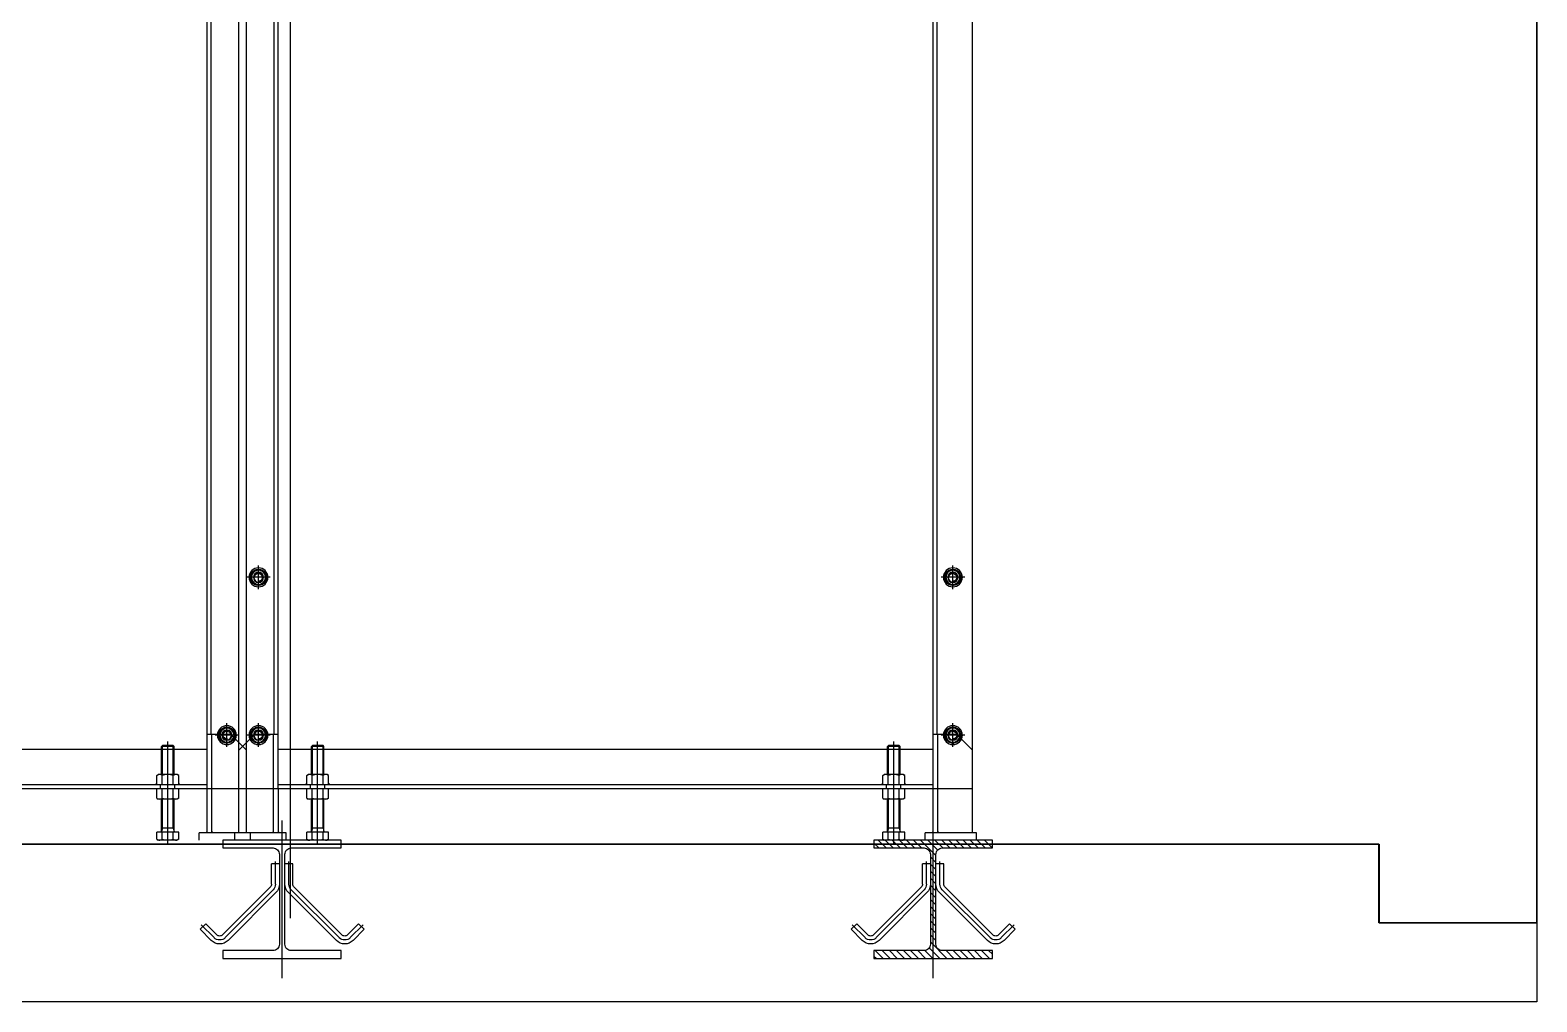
# Model space of a CAD drawing. Header units: millimetres. Extents: x 5349504 to 6791112, y -2212455 to -2153443.
# Drawn here: x 6316684 to 6318594, y -2200224 to -2198992 of the extents above; entities that cross this region are included whole.
import ezdxf

# ---------------------------------------------------------------- set-up
doc = ezdxf.new("R2010")
doc.units = ezdxf.units.MM
doc.header["$LTSCALE"] = 400
for name, color, linetype in [('3ELEV', 3, 'Continuous'), ('CONC', 2, 'Continuous'), ('EQUIP', 8, 'Continuous'), ('GRND', 8, 'Continuous')]:
    doc.layers.add(name, color=color, linetype=linetype)

# ---------------------------------------------------------------- blocks, each defined once
blk = doc.blocks.new('BL-EQ-SECT_1_20230313')
at = {"layer": 'EQUIP'}
h = blk.add_hatch(dxfattribs=at)
h.set_pattern_fill('ANSI31', color=256, scale=2)
h.set_pattern_definition([(45, (15340.38, -800.5), (-4.4901281, 4.4901281), [])])
edge = h.paths.add_edge_path()
edge.add_line((51916.3, 1017.6), (51916.3, 1007.6))
edge.add_line((51916.3, 1007.6), (52066.3, 1007.6))
edge.add_line((52066.3, 1007.6), (52066.3, 1017.6))
edge.add_line((52066.3, 1017.6), (52002.8, 1017.6))
edge.add_ellipse((52002.8, 1025.6), major_axis=(-8, 0), ratio=1, start_angle=0, end_angle=90, ccw=False)
edge.add_line((51994.8, 1025.6), (51994.8, 1139.6))
edge.add_ellipse((52002.8, 1139.6), major_axis=(-8, 0), ratio=1, start_angle=270, end_angle=360, ccw=False)
edge.add_line((52002.8, 1147.6), (52066.3, 1147.6))
edge.add_line((52066.3, 1147.6), (52066.3, 1157.6))
edge.add_line((52066.3, 1157.6), (51916.3, 1157.6))
edge.add_line((51916.3, 1157.6), (51916.3, 1147.6))
edge.add_line((51916.3, 1147.6), (51979.8, 1147.6))
edge.add_ellipse((51979.8, 1139.6), major_axis=(-8, 0), ratio=1, start_angle=180, end_angle=270, ccw=False)
edge.add_line((51987.8, 1139.6), (51987.8, 1025.6))
edge.add_ellipse((51979.8, 1025.6), major_axis=(-8, 0), ratio=1, start_angle=90, end_angle=180, ccw=False)
edge.add_line((51979.8, 1017.6), (51916.3, 1017.6))
for p, q in [((52906.3, 1291.6), (52906.3, 3440.6)), ((52911.3, 1166.6), (52911.3, 3440.6)), ((52861.3, 1166.6), (52861.3, 3434.1)), ((51226.3, 1052.6), (51226.3, 3246.6)), ((52805.6, 1058.5), (52805.6, 3260.8)), ((51941.3, 1166.6), (51941.3, 3234.1)), ((51986.3, 1291.6), (51986.3, 3240.6)), ((51991.3, 982.6), (51991.3, 3240.6)), ((52821.3, 1222.6), (52821.3, 3240.6)), ((52826.3, 1291.6), (52826.3, 3240.6)), ((52871.3, 1166.6), (52871.3, 3234.1)), ((51951.3, 1490.6), (51981.3, 1490.6)), ((51956, 1491), (51957.3, 1491)), ((51956, 1490.1), (51957.3, 1490.1)), ((51957.3, 1495.8), (51966.3, 1501)), ((51957.3, 1485.4), (51957.3, 1495.8)), ((51966.3, 1475.6), (51966.3, 1505.6)), ((51966.3, 1501), (51975.3, 1495.8)), ((51975.3, 1485.4), (51975.3, 1495.8)), ((52831.3, 1490.6), (52861.3, 1490.6)), ((52836, 1491), (52837.3, 1491)), ((52836, 1490.1), (52837.3, 1490.1)), ((52837.3, 1495.8), (52846.3, 1501)), ((52837.3, 1485.4), (52837.3, 1495.8)), ((52846.3, 1475.6), (52846.3, 1505.6)), ((52846.3, 1501), (52855.3, 1495.8)), ((52855.3, 1485.4), (52855.3, 1495.8)), ((51966.3, 1480.2), (51957.3, 1485.4)), ((51975.3, 1485.4), (51966.3, 1480.2)), ((52846.3, 1480.2), (52837.3, 1485.4)), ((52855.3, 1485.4), (52846.3, 1480.2)), ((51957.3, 1295.8), (51966.3, 1301)), ((51966.3, 1275.6), (51966.3, 1305.6)), ((51966.3, 1301), (51975.3, 1295.8)), ((52837.3, 1295.8), (52846.3, 1301)), ((52846.3, 1275.6), (52846.3, 1305.6)), ((52846.3, 1301), (52855.3, 1295.8)), ((52886.3, 1301), (52877.3, 1295.8)), ((52886.3, 1275.6), (52886.3, 1305.6)), ((52895.3, 1295.8), (52886.3, 1301)), ((51961.3, 1291.6), (51941.3, 1271.6)), ((51951.3, 1290.6), (51981.3, 1290.6)), ((51956, 1291), (51957.3, 1291)), ((51956, 1290.1), (51957.3, 1290.1)), ((51957.3, 1285.4), (51957.3, 1295.8)), ((51966.3, 1280.2), (51957.3, 1285.4)), ((51961.3, 1291.6), (51991.3, 1291.6)), ((51975.3, 1285.4), (51966.3, 1280.2)), ((51975.3, 1285.4), (51975.3, 1295.8)), ((51985.3, 1166.6), (51985.3, 1291.6)), ((52041.3, 1152.6), (52041.3, 1282.6)), ((52771.3, 1152.6), (52771.3, 1282.6)), ((52821.3, 1291.6), (52851.3, 1291.6)), ((52827.3, 1166.6), (52827.3, 1291.6)), ((52831.3, 1290.6), (52861.3, 1290.6)), ((52836, 1291), (52837.3, 1291)), ((52836, 1290.1), (52837.3, 1290.1)), ((52837.3, 1285.4), (52837.3, 1295.8)), ((52846.3, 1280.2), (52837.3, 1285.4)), ((52855.3, 1285.4), (52846.3, 1280.2)), ((52851.3, 1291.6), (52871.3, 1271.6)), ((52855.3, 1285.4), (52855.3, 1295.8)), ((52881.3, 1291.6), (52861.3, 1271.6)), ((52871.3, 1290.6), (52901.3, 1290.6)), ((52877.3, 1285.4), (52877.3, 1295.8)), ((52877.3, 1285.4), (52886.3, 1280.2)), ((52881.3, 1291.6), (52911.3, 1291.6)), ((52886.3, 1280.2), (52895.3, 1285.4)), ((52895.3, 1285.4), (52895.3, 1295.8)), ((52895.3, 1291), (52896.5, 1291)), ((52895.3, 1290.1), (52896.5, 1290.1)), ((52905.3, 1166.6), (52905.3, 1291.6)), ((52961.3, 1152.6), (52961.3, 1282.6)), ((51991.3, 1272.6), (52821.3, 1272.6)), ((52034.5, 1277.6), (52033.3, 1276.4)), ((52033.3, 1240.6), (52033.3, 1276.4)), ((52033.3, 1276.4), (52049.3, 1276.4)), ((52034.5, 1240.6), (52034.5, 1277.6)), ((52034.5, 1277.6), (52048, 1277.6)), ((52048, 1240.6), (52048, 1277.6)), ((52049.3, 1276.4), (52048, 1277.6)), ((52049.3, 1272.6), (52049.3, 1276.4)), ((52049.3, 1240.6), (52049.3, 1272.6)), ((52763.3, 1276.4), (52764.5, 1277.6)), ((52763.3, 1272.6), (52763.3, 1276.4)), ((52763.3, 1276.4), (52779.3, 1276.4)), ((52763.3, 1240.6), (52763.3, 1272.6)), ((52764.5, 1240.6), (52764.5, 1277.6)), ((52764.5, 1277.6), (52778, 1277.6)), ((52778, 1240.6), (52778, 1277.6)), ((52778, 1277.6), (52779.3, 1276.4)), ((52779.3, 1240.6), (52779.3, 1276.4)), ((52911.3, 1272.6), (54141.3, 1272.6)), ((52954.5, 1277.6), (52953.3, 1276.4)), ((52953.3, 1240.6), (52953.3, 1276.4)), ((52953.3, 1276.4), (52969.3, 1276.4)), ((52954.5, 1240.6), (52954.5, 1277.6)), ((52954.5, 1277.6), (52968, 1277.6)), ((52968, 1240.6), (52968, 1277.6)), ((52969.3, 1276.4), (52968, 1277.6)), ((52969.3, 1272.6), (52969.3, 1276.4)), ((52969.3, 1240.6), (52969.3, 1272.6)), ((51941.3, 1222.6), (55111.3, 1222.6)), ((51991.3, 1227.6), (52821.3, 1227.6)), ((52027.4, 1239.5), (52029.3, 1240.6)), ((52027.4, 1227.6), (52027.4, 1239.5)), ((52027.4, 1210.7), (52027.4, 1222.6)), ((52029.3, 1240.6), (52053.3, 1240.6)), ((52032.3, 1222.6), (52032.3, 1227.6)), ((52034.3, 1227.6), (52034.3, 1239.5)), ((52034.3, 1210.7), (52034.3, 1222.6)), ((52048.2, 1227.6), (52048.2, 1239.5)), ((52048.2, 1210.7), (52048.2, 1222.6)), ((52050.3, 1222.6), (52050.3, 1227.6)), ((52055.1, 1239.5), (52053.3, 1240.6)), ((52055.1, 1227.6), (52055.1, 1239.5)), ((52055.1, 1210.7), (52055.1, 1222.6)), ((52757.4, 1239.5), (52759.3, 1240.6)), ((52757.4, 1227.6), (52757.4, 1239.5)), ((52757.4, 1210.7), (52757.4, 1222.6)), ((52759.3, 1240.6), (52783.3, 1240.6)), ((52762.3, 1222.6), (52762.3, 1227.6)), ((52764.3, 1227.6), (52764.3, 1239.5)), ((52764.3, 1210.7), (52764.3, 1222.6)), ((52778.2, 1227.6), (52778.2, 1239.5)), ((52778.2, 1210.7), (52778.2, 1222.6)), ((52780.3, 1222.6), (52780.3, 1227.6)), ((52785.1, 1239.5), (52783.3, 1240.6)), ((52785.1, 1227.6), (52785.1, 1239.5)), ((52785.1, 1210.7), (52785.1, 1222.6)), ((52821.3, 1222.6), (52821.3, 1166.6)), ((52911.3, 1227.6), (54141.3, 1227.6)), ((52947.4, 1239.5), (52949.3, 1240.6)), ((52947.4, 1227.6), (52947.4, 1239.5)), ((52947.4, 1210.7), (52947.4, 1222.6)), ((52949.3, 1240.6), (52973.3, 1240.6)), ((52952.3, 1222.6), (52952.3, 1227.6)), ((52954.3, 1227.6), (52954.3, 1239.5)), ((52954.3, 1210.7), (52954.3, 1222.6)), ((52968.2, 1227.6), (52968.2, 1239.5)), ((52968.2, 1210.7), (52968.2, 1222.6)), ((52970.3, 1222.6), (52970.3, 1227.6)), ((52975.1, 1239.5), (52973.3, 1240.6)), ((52975.1, 1227.6), (52975.1, 1239.5)), ((52975.1, 1210.7), (52975.1, 1222.6)), ((52027.4, 1210.7), (52029.3, 1209.6)), ((52029.3, 1209.6), (52053.3, 1209.6)), ((52033.3, 1167.6), (52033.3, 1209.6)), ((52034.5, 1172.6), (52034.5, 1209.6)), ((52048, 1172.6), (52048, 1209.6)), ((52049.3, 1167.6), (52049.3, 1209.6)), ((52055.1, 1210.7), (52053.3, 1209.6)), ((52757.4, 1210.7), (52759.3, 1209.6)), ((52759.3, 1209.6), (52783.3, 1209.6)), ((52763.3, 1167.6), (52763.3, 1209.6)), ((52764.5, 1172.6), (52764.5, 1209.6)), ((52778, 1172.6), (52778, 1209.6)), ((52779.3, 1167.6), (52779.3, 1209.6)), ((52785.1, 1210.7), (52783.3, 1209.6)), ((52947.4, 1210.7), (52949.3, 1209.6)), ((52949.3, 1209.6), (52973.3, 1209.6)), ((52953.3, 1167.6), (52953.3, 1209.6)), ((52954.5, 1172.6), (52954.5, 1209.6)), ((52968, 1172.6), (52968, 1209.6)), ((52969.3, 1167.6), (52969.3, 1209.6)), ((52975.1, 1210.7), (52973.3, 1209.6)), ((51936.3, 1166.6), (52001.3, 1166.6)), ((51936.3, 1157.6), (51936.3, 1166.6)), ((52001.3, 1157.6), (52001.3, 1166.6)), ((52027.4, 1158.7), (52027.4, 1167.6)), ((52027.4, 1167.6), (52055.1, 1167.6)), ((52033.3, 1172.6), (52049.3, 1172.6)), ((52034.5, 1172.6), (52033.3, 1168.6)), ((52034.3, 1158.7), (52034.3, 1167.6)), ((52048, 1172.6), (52049.3, 1168.6)), ((52048.2, 1158.7), (52048.2, 1167.6)), ((52055.1, 1158.7), (52055.1, 1167.6)), ((52757.4, 1167.6), (52785.1, 1167.6)), ((52757.4, 1158.7), (52757.4, 1167.6)), ((52763.3, 1172.6), (52779.3, 1172.6)), ((52764.5, 1172.6), (52763.3, 1168.6)), ((52764.3, 1158.7), (52764.3, 1167.6)), ((52778, 1172.6), (52779.3, 1168.6)), ((52778.2, 1158.7), (52778.2, 1167.6)), ((52785.1, 1158.7), (52785.1, 1167.6)), ((52811.3, 1166.6), (52921.3, 1166.6)), ((52811.3, 1157.6), (52811.3, 1166.6)), ((52816.3, 982.6), (52816.3, 1182.6)), ((52856.3, 1157.6), (52856.3, 1166.6)), ((52876.3, 1157.6), (52876.3, 1166.6)), ((52921.3, 1157.6), (52921.3, 1166.6)), ((52947.4, 1158.7), (52947.4, 1167.6)), ((52947.4, 1167.6), (52975.1, 1167.6)), ((52953.3, 1172.6), (52969.3, 1172.6)), ((52954.5, 1172.6), (52953.3, 1168.6)), ((52954.3, 1158.7), (52954.3, 1167.6)), ((52968, 1172.6), (52969.3, 1168.6)), ((52968.2, 1158.7), (52968.2, 1167.6)), ((52975.1, 1158.7), (52975.1, 1167.6)), ((51426.3, 1052.6), (51426.3, 1152.6)), ((51426.3, 1152.6), (55626.3, 1152.6)), ((52027.4, 1158.7), (52029.3, 1157.6)), ((52055.1, 1158.7), (52053.3, 1157.6)), ((52757.4, 1158.7), (52759.3, 1157.6)), ((52785.1, 1158.7), (52783.3, 1157.6)), ((52947.4, 1158.7), (52949.3, 1157.6)), ((52949.3, 1157.6), (52973.3, 1157.6)), ((52975.1, 1158.7), (52973.3, 1157.6)), ((51977.8, 1127.6), (51987.8, 1127.6)), ((51977.8, 1101.7), (51977.8, 1127.6)), ((51982.8, 1101.7), (51982.8, 1130.6)), ((51994.8, 1127.6), (52004.8, 1127.6)), ((51999.8, 1101.7), (51999.8, 1130.6)), ((52004.8, 1101.7), (52004.8, 1127.6)), ((52802.8, 1127.6), (52812.8, 1127.6)), ((52802.8, 1101.7), (52802.8, 1127.6)), ((52807.8, 1101.7), (52807.8, 1130.6)), ((52819.8, 1127.6), (52829.8, 1127.6)), ((52824.8, 1101.7), (52824.8, 1130.6)), ((52829.8, 1101.7), (52829.8, 1127.6)), ((51976.3, 1098.2), (51915.6, 1037.5)), ((51979.8, 1094.7), (51919.1, 1034)), ((51983.4, 1091.1), (51922.6, 1030.4)), ((51999.1, 1091.1), (52059.9, 1030.4)), ((52002.7, 1094.7), (52063.4, 1034)), ((52006.2, 1098.2), (52066.9, 1037.5)), ((52801.3, 1098.2), (52740.6, 1037.5)), ((52804.8, 1094.7), (52744.1, 1034)), ((52808.4, 1091.1), (52747.6, 1030.4)), ((52824.1, 1091.1), (52884.9, 1030.4)), ((52827.7, 1094.7), (52888.4, 1034)), ((52831.2, 1098.2), (52891.9, 1037.5)), ((51226.3, 1052.6), (51426.3, 1052.6)), ((51894.4, 1051.6), (51887.3, 1044.6)), ((51905, 1034), (51888.7, 1050.2)), ((51908.5, 1037.5), (51894.4, 1051.6)), ((52074, 1037.5), (52088.1, 1051.6)), ((52077.5, 1034), (52093.8, 1050.2)), ((52088.1, 1051.6), (52095.2, 1044.6)), ((52719.4, 1051.6), (52712.3, 1044.6)), ((52730, 1034), (52713.7, 1050.2)), ((52733.5, 1037.5), (52719.4, 1051.6)), ((52899, 1037.5), (52913.1, 1051.6)), ((52902.5, 1034), (52918.8, 1050.2)), ((52913.1, 1051.6), (52920.2, 1044.6)), ((51901.4, 1030.4), (51887.3, 1044.6)), ((52081.1, 1030.4), (52095.2, 1044.6)), ((52726.4, 1030.4), (52712.3, 1044.6)), ((52906.1, 1030.4), (52920.2, 1044.6))]:
    blk.add_line(p, q, dxfattribs=at)
for points in [[(51916.3, 1007.6), (51916.3, 1017.6), (51979.8, 1017.6, 0.414214), (51987.8, 1025.6), (51987.8, 1139.6, 0.414214), (51979.8, 1147.6), (51916.3, 1147.6), (51916.3, 1157.6), (52066.3, 1157.6), (52066.3, 1147.6), (52002.8, 1147.6, 0.414214), (51994.8, 1139.6), (51994.8, 1025.6, 0.414214), (52002.8, 1017.6), (52066.3, 1017.6), (52066.3, 1007.6)], [(52891.3, 1157.6), (52891.3, 1147.6), (52827.8, 1147.6, 0.414214), (52819.8, 1139.6), (52819.8, 1025.6, 0.414214), (52827.8, 1017.6), (52891.3, 1017.6), (52891.3, 1007.6), (52741.3, 1007.6), (52741.3, 1017.6), (52804.8, 1017.6, 0.414214), (52812.8, 1025.6), (52812.8, 1139.6, 0.414214), (52804.8, 1147.6), (52741.3, 1147.6), (52741.3, 1157.6)]]:
    blk.add_lwpolyline(points, format="xyb", close=True, dxfattribs=at)
for centre, radius in [((51966.3, 1490.6), 12), ((51966.3, 1490.6), 9), ((51966.3, 1490.6), 6.5), ((51966.3, 1490.6), 6), ((52846.3, 1490.6), 12), ((52846.3, 1490.6), 9), ((52846.3, 1490.6), 6.5), ((52846.3, 1490.6), 6), ((51966.3, 1290.6), 12), ((51966.3, 1290.6), 9), ((52846.3, 1290.6), 12), ((52846.3, 1290.6), 9), ((52886.3, 1290.6), 12), ((52886.3, 1290.6), 9), ((51966.3, 1290.6), 6.5), ((51966.3, 1290.6), 6), ((52846.3, 1290.6), 6.5), ((52846.3, 1290.6), 6), ((52886.3, 1290.6), 6.5), ((52886.3, 1290.6), 6)]:
    blk.add_circle(centre, radius, dxfattribs=at)
for centre, radius, start, end in [((51966.3, 1490.6), 10.3, 150.9017, 177.496), ((51966.3, 1490.6), 10.3, 182.504, 209.0983), ((51966.3, 1490.6), 10.3, 90.9017, 149.0983), ((51966.3, 1490.6), 4.93, 10, 280), ((51966.3, 1490.6), 10.3, 30.9017, 89.0983), ((51966.3, 1490.6), 10.3, 330.9017, 29.0983), ((52846.3, 1490.6), 10.3, 150.9017, 177.496), ((52846.3, 1490.6), 10.3, 182.504, 209.0983), ((52846.3, 1490.6), 10.3, 90.9017, 149.0983), ((52846.3, 1490.6), 4.93, 10, 280), ((52846.3, 1490.6), 10.3, 30.9017, 89.0983), ((52846.3, 1490.6), 10.3, 330.9017, 29.0983), ((51966.3, 1490.6), 10.3, 210.9017, 269.0983), ((51966.3, 1490.6), 10.3, 270.9017, 329.0983), ((52846.3, 1490.6), 10.3, 210.9017, 269.0983), ((52846.3, 1490.6), 10.3, 270.9017, 329.0983), ((51966.3, 1290.6), 10.3, 90.9017, 149.0983), ((51966.3, 1290.6), 10.3, 30.9017, 89.0983), ((52846.3, 1290.6), 10.3, 90.9017, 149.0983), ((52846.3, 1290.6), 10.3, 30.9017, 89.0983), ((52886.3, 1290.6), 10.3, 90.9017, 149.0983), ((52886.3, 1290.6), 10.3, 30.9017, 89.0983), ((51966.3, 1290.6), 10.3, 150.9017, 177.496), ((51966.3, 1290.6), 10.3, 182.504, 209.0983), ((51966.3, 1290.6), 10.3, 210.9017, 269.0983), ((51966.3, 1290.6), 4.93, 10, 280), ((51966.3, 1290.6), 10.3, 270.9017, 329.0983), ((51966.3, 1290.6), 10.3, 330.9017, 29.0983), ((52846.3, 1290.6), 10.3, 150.9017, 177.496), ((52846.3, 1290.6), 10.3, 182.504, 209.0983), ((52846.3, 1290.6), 10.3, 210.9017, 269.0983), ((52846.3, 1290.6), 4.93, 10, 280), ((52846.3, 1290.6), 10.3, 270.9017, 329.0983), ((52846.3, 1290.6), 10.3, 330.9017, 29.0983), ((52886.3, 1290.6), 10.3, 150.9017, 209.0983), ((52886.3, 1290.6), 10.3, 210.9017, 269.0983), ((52886.3, 1290.6), 4.93, 260, 170), ((52886.3, 1290.6), 10.3, 270.9017, 329.0983), ((52886.3, 1290.6), 10.3, 2.504, 29.0983), ((52886.3, 1290.6), 10.3, 330.9017, 357.496), ((51972.8, 1101.7), 5, 315, 0), ((51972.8, 1101.7), 10, 315, 0), ((51972.8, 1101.7), 15, 315, 0), ((52009.8, 1101.7), 15, 180, 225), ((52009.8, 1101.7), 10, 180, 225), ((52009.8, 1101.7), 5, 180, 225), ((52797.8, 1101.7), 5, 315, 0), ((52797.8, 1101.7), 10, 315, 0), ((52797.8, 1101.7), 15, 315, 0), ((52834.8, 1101.7), 15, 180, 225), ((52834.8, 1101.7), 10, 180, 225), ((52834.8, 1101.7), 5, 180, 225), ((51912, 1041), 10, 225, 315), ((51912, 1041), 5, 225, 315), ((52070.5, 1041), 10, 225, 315), ((52070.5, 1041), 5, 225, 315), ((52737, 1041), 10, 225, 315), ((52737, 1041), 5, 225, 315), ((52895.5, 1041), 10, 225, 315), ((52895.5, 1041), 5, 225, 315), ((51912, 1041), 15, 225, 315), ((52070.5, 1041), 15, 225, 315), ((52737, 1041), 15, 225, 315), ((52895.5, 1041), 15, 225, 315)]:
    blk.add_arc(centre, radius, start, end, dxfattribs=at)
at = {"layer": 'EQUIP', "extrusion": (0, 0, -1)}
for centre, radius, start, end in [((-52030.9, 1234.5), 6.13, 64.4385, 124.4385), ((-52041.3, 1217.7), 22.9, 72.383, 107.617), ((-52051.6, 1234.5), 6.13, 55.5615, 115.5615), ((-52760.9, 1234.5), 6.13, 64.4385, 124.4385), ((-52771.3, 1217.7), 22.9, 72.383, 107.617), ((-52781.6, 1234.5), 6.13, 55.5615, 115.5615), ((-52950.9, 1234.5), 6.13, 64.4385, 124.4385), ((-52961.3, 1217.7), 22.9, 72.383, 107.617), ((-52971.6, 1234.5), 6.13, 55.5615, 115.5615), ((-52030.9, 1215.7), 6.13, 235.5615, 295.5615), ((-52041.3, 1232.5), 22.9, 252.383, 287.617), ((-52051.6, 1215.7), 6.13, 244.4385, 304.4385), ((-52760.9, 1215.7), 6.13, 235.5615, 295.5615), ((-52771.3, 1232.5), 22.9, 252.383, 287.617), ((-52781.6, 1215.7), 6.13, 244.4385, 304.4385), ((-52950.9, 1215.7), 6.13, 235.5615, 295.5615), ((-52961.3, 1232.5), 22.9, 252.383, 287.617), ((-52971.6, 1215.7), 6.13, 244.4385, 304.4385), ((-52030.9, 1163.7), 6.12, 235.5531, 295.5531), ((-52041.3, 1180.5), 22.9, 252.3875, 287.6125), ((-52051.6, 1163.7), 6.12, 244.4469, 304.4469), ((-52760.9, 1163.7), 6.12, 235.5531, 295.5531), ((-52771.3, 1180.5), 22.9, 252.3875, 287.6125), ((-52781.6, 1163.7), 6.12, 244.4469, 304.4469), ((-52950.9, 1163.7), 6.12, 235.5531, 295.5531), ((-52961.3, 1180.5), 22.9, 252.3875, 287.6125), ((-52971.6, 1163.7), 6.12, 244.4469, 304.4469)]:
    blk.add_arc(centre, radius, start, end, dxfattribs=at)
at = {"layer": 'EQUIP'}
for points in [[(52027.4, 1227.6), (52027.4, 1230.6), (52024.4, 1227.6)], [(52055.1, 1227.6), (52058.1, 1227.6), (52055.1, 1230.6)], [(52757.4, 1227.6), (52754.4, 1227.6), (52757.4, 1230.6)], [(52785.1, 1227.6), (52785.1, 1230.6), (52788.1, 1227.6)], [(52947.4, 1227.6), (52947.4, 1230.6), (52944.4, 1227.6)], [(52975.1, 1227.6), (52978.1, 1227.6), (52975.1, 1230.6)], [(51985.3, 1166.6), (51985.3, 1169.6), (51982.3, 1166.6)], [(51991.3, 1166.6), (51994.3, 1166.6), (51991.3, 1169.6)], [(52821.3, 1166.6), (52818.3, 1166.6), (52821.3, 1169.6)], [(52827.3, 1166.6), (52827.3, 1169.6), (52830.3, 1166.6)], [(52905.3, 1166.6), (52905.3, 1169.6), (52902.3, 1166.6)], [(52911.3, 1166.6), (52914.3, 1166.6), (52911.3, 1169.6)]]:
    blk.add_solid(points, dxfattribs=at)

msp = doc.modelspace()

# ---------------------------------------------------------------- block references
at = {"layer": 'GRND', "xscale": -1}
msp.add_blockref('BL-EQ-SECT_1_20230313', (6369820.1, -2201176.2), dxfattribs=at)

# ---------------------------------------------------------------- next in the draw order: linework, layer by layer
at = {"layer": '3ELEV'}
msp.add_lwpolyline([(6313993.9, -2200123.6), (6314193.9, -2200123.6), (6314193.9, -2200023.6), (6318393.9, -2200023.6), (6318393.9, -2200123.6), (6318593.9, -2200123.6)], dxfattribs=at)
at = {"layer": 'CONC'}
msp.add_lwpolyline([(6318593.9, -2197923.6), (6318593.9, -2200223.6), (6313993.9, -2200223.6), (6313993.9, -2197923.6)], dxfattribs=at)

doc.saveas('drawing.dxf')
